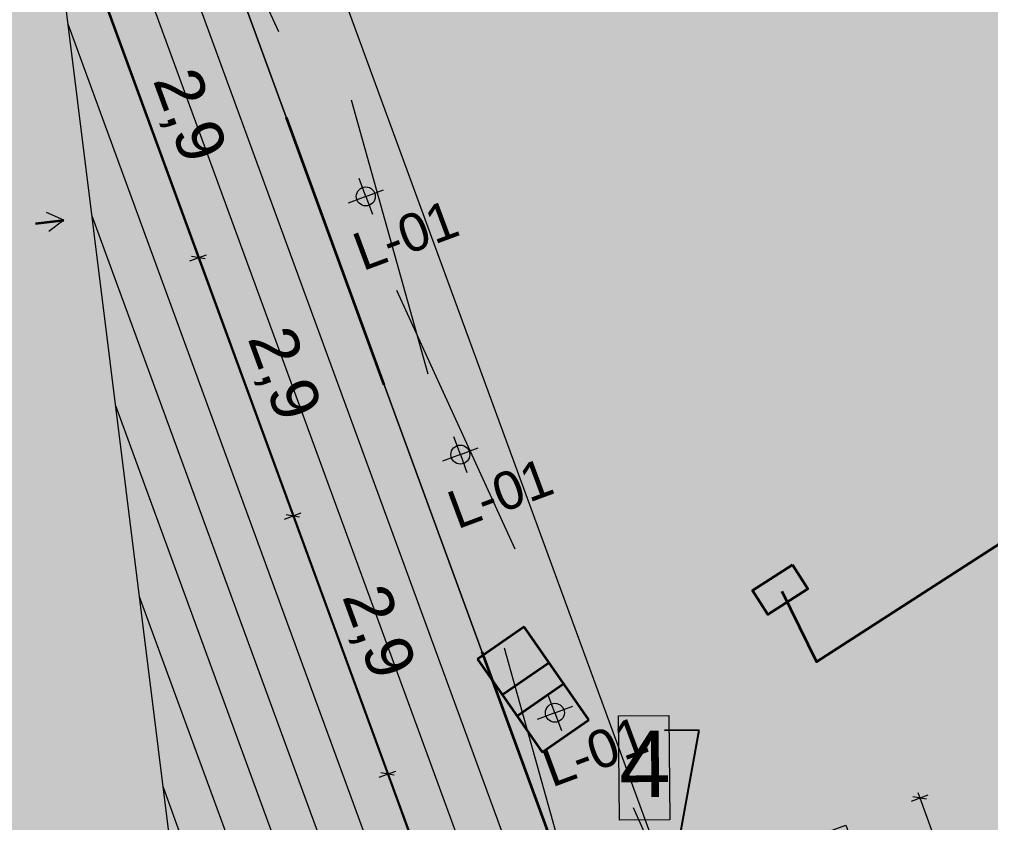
# Model space of a CAD drawing. Header units: millimetres. Extents: x 368386 to 861326, y -331222 to 250838.
# Drawn here: x 769509 to 779749, y -104836 to -96365 of the extents above; entities that cross this region are included whole.
import ezdxf

# ---------------------------------------------------------------- set-up
doc = ezdxf.new("R2010")
doc.units = ezdxf.units.MM
doc.header["$MEASUREMENT"] = 0
doc.linetypes.add('Katkoviiva', pattern=[6000, 3000, -3000])
doc.layers.add('_AR-välisvalgustid', color=7, linetype='Continuous')
for name, color, linetype, lineweight, true_color in [('_AR-välisvalgustid_Pen_No__3', 7, 'Continuous', 18, 0xff6600), ('New_       asendi fill_Pen_No__149', 7, 'Continuous', 25, 0x186722), ('New__AR-välisvalgustid_Pen_No__3', 7, 'Continuous', 18, 0xff6600)]:
    doc.layers.add(name, color=color, linetype=linetype, lineweight=lineweight, true_color=true_color)
for name, color, linetype, lineweight in [('_ASENDIPLAAN_Pen_No__1', 7, 'Continuous', 13), ('New_- Hidden_Pen_No__7', 7, 'Continuous', 35), ('New_2D Drafting - General_Pen_No__21', 7, 'Continuous', 35), ('New__ASENDIPLAAN_Pen_No__1', 7, 'Continuous', 13), ('New__ASENDIPLAAN_Pen_No__101', 252, 'Continuous', 13), ('New_ELRAJATISMP_Pen_No__7', 7, 'Continuous', 35), ('New_Shell - Roof_Pen_No__2', 8, 'Continuous', 15), ('New_Shell - Roof_Pen_No__22', 8, 'Continuous', 35)]:
    doc.layers.add(name, color=color, linetype=linetype, lineweight=lineweight)
doc.styles.add('GENERATED_STYLE_1', font='')
doc.styles.get('GENERATED_STYLE_1').set_extended_font_data('Arial')
doc.dimstyles.new('GENERATED_STYLE__1', dxfattribs={"dimtxt": 500, "dimasz": 95, "dimexe": 0.18, "dimexo": 0.0625, "dimgap": 0, "dimtad": 1, "dimdec": 1, "dimlfac": 0.001, "dimzin": 0, "dimdsep": 46, "dimtxsty": 'GENERATED_STYLE_1', "dimblk": 'ARROWHEAD_2', "dimblk1": 'ARROWHEAD_2', "dimblk2": 'ARROWHEAD_2', "dimcen": 0.09, "dimse1": 1, "dimse2": 1, "dimclrd": 256, "dimclre": 256, "dimclrt": 256, "dimadec": 0, "dimazin": 0, "dimtfac": 1, "dimtdec": 4, "dimtmove": 0, "dimatfit": 3, "dimfxl": 0, "dimtolj": 1, "dimtzin": 0, "dimarcsym": 0})
doc.dimstyles.new('GENERATED_STYLE__7', dxfattribs={"dimtxt": 0.18, "dimasz": 364.8, "dimexe": 0.18, "dimexo": 0.0625, "dimgap": 0, "dimtad": 0, "dimtih": 1, "dimtoh": 1, "dimdec": 4, "dimzin": 0, "dimdsep": 46, "dimcen": 0.09, "dimadec": 0, "dimazin": 0, "dimtfac": 1, "dimtdec": 4, "dimtmove": 0, "dimatfit": 3, "dimldrblk": 'ARROWHEAD_1', "dimfxl": 0, "dimtolj": 1, "dimtzin": 0, "dimarcsym": 0})

# ---------------------------------------------------------------- blocks, each defined once
blk = doc.blocks.new('*D20')
at = {"layer": '_AR-välisvalgustid_Pen_No__3', "color": 30, "linetype": 'Continuous', "lineweight": 18, "true_color": 0xff6600}
for p, q in [((778914, -104609), (779090, -104544)), ((778981, -104519), (779002, -104576)), ((779074, -104589), (778931, -104564)), ((779002, -104576), (780147, -107703)), ((780059, -107736), (780235, -107671)), ((780076, -107691), (780218, -107716)), ((780147, -107703), (780168, -107761))]:
    blk.add_line(p, q, dxfattribs=at)
at = {"layer": '_AR-välisvalgustid_Pen_No__3', "color": 30, "lineweight": 18, "true_color": 0xff6600, "insert": (779505, -105659), "char_height": 500, "attachment_point": 7, "rotation": 290.1088, "style": 'GENERATED_STYLE_1'}
blk.add_mtext('\\A1;{\\pql;\\fArial|b0|i0|c0|p34;3,3}', dxfattribs=at)
blk = doc.blocks.new('ARROWHEAD_2')
at = {"color": 0, "linetype": 'Continuous', "lineweight": 0}
for p, q in [((0, 0), (-1, 0)), ((-0.38, -0.66), (0.38, 0.66))]:
    blk.add_line(p, q, dxfattribs=at)
blk = doc.blocks.new('*D37')
at = {"layer": '_AR-välisvalgustid_Pen_No__3', "color": 30, "linetype": 'Continuous', "lineweight": 18, "true_color": 0xff6600}
for p, q in [((770309, -96187), (770486, -96123)), ((770469, -96167), (770326, -96143)), ((770376, -96098), (770397, -96155)), ((770397, -96155), (771395, -98878)), ((771307, -98910), (771483, -98846)), ((771466, -98891), (771323, -98866)), ((771395, -98878), (772392, -101601))]:
    blk.add_line(p, q, dxfattribs=at)
at = {"layer": '_AR-välisvalgustid_Pen_No__3', "color": 30, "lineweight": 18, "true_color": 0xff6600, "insert": (770826, -97036), "char_height": 500, "attachment_point": 7, "rotation": 290.1099, "style": 'GENERATED_STYLE_1'}
blk.add_mtext('\\A1;{\\pql;\\fArial|b0|i0|c0|p34;2,9}', dxfattribs=at)
blk = doc.blocks.new('*D38')
at = {"layer": '_AR-välisvalgustid_Pen_No__3', "color": 30, "linetype": 'Continuous', "lineweight": 18, "true_color": 0xff6600}
for p, q in [((771307, -98910), (771483, -98846)), ((771466, -98891), (771323, -98866)), ((771395, -98878), (772392, -101601)), ((772463, -101614), (772321, -101589))]:
    blk.add_line(p, q, dxfattribs=at)
at = {"layer": '_AR-välisvalgustid_Pen_No__3', "color": 30, "lineweight": 18, "true_color": 0xff6600, "insert": (771824, -99759), "char_height": 500, "attachment_point": 7, "rotation": 290.1099, "style": 'GENERATED_STYLE_1'}
blk.add_mtext('\\A1;{\\pql;\\fArial|b0|i0|c0|p34;2,9}', dxfattribs=at)
blk = doc.blocks.new('*D39')
at = {"layer": '_AR-välisvalgustid_Pen_No__3', "color": 30, "linetype": 'Continuous', "lineweight": 18, "true_color": 0xff6600}
for p, q in [((771395, -98878), (772392, -101601)), ((772304, -101634), (772480, -101569)), ((772463, -101614), (772321, -101589)), ((772392, -101601), (773389, -104325)), ((773460, -104337), (773318, -104312))]:
    blk.add_line(p, q, dxfattribs=at)
at = {"layer": '_AR-välisvalgustid_Pen_No__3', "color": 30, "lineweight": 18, "true_color": 0xff6600, "insert": (772821, -102482), "char_height": 500, "attachment_point": 7, "rotation": 290.1099, "style": 'GENERATED_STYLE_1'}
blk.add_mtext('\\A1;{\\pql;\\fArial|b0|i0|c0|p34;2,9}', dxfattribs=at)
blk = doc.blocks.new('*D40')
at = {"layer": '_AR-välisvalgustid_Pen_No__3', "color": 30, "linetype": 'Continuous', "lineweight": 18, "true_color": 0xff6600}
for p, q in [((772392, -101601), (773389, -104325)), ((773301, -104357), (773477, -104292)), ((773460, -104337), (773318, -104312)), ((773389, -104325), (774386, -107048)), ((774457, -107060), (774315, -107035)), ((774386, -107048), (775383, -109771))]:
    blk.add_line(p, q, dxfattribs=at)
at = {"layer": '_AR-välisvalgustid_Pen_No__3', "color": 30, "lineweight": 18, "true_color": 0xff6600, "insert": (773818, -105205), "char_height": 500, "attachment_point": 7, "rotation": 290.1099, "style": 'GENERATED_STYLE_1'}
blk.add_mtext('\\A1;{\\pql;\\fArial|b0|i0|c0|p34;2,9}', dxfattribs=at)
blk = doc.blocks.new('*D41')
at = {"layer": '_AR-välisvalgustid_Pen_No__3', "color": 30, "linetype": 'Continuous', "lineweight": 18, "true_color": 0xff6600}
for p, q in [((773389, -104325), (774386, -107048)), ((774298, -107080), (774474, -107016)), ((774457, -107060), (774315, -107035)), ((774386, -107048), (775383, -109771)), ((775295, -109803), (775471, -109739)), ((775454, -109783), (775312, -109759)), ((775383, -109771), (776380, -112494))]:
    blk.add_line(p, q, dxfattribs=at)
at = {"layer": '_AR-välisvalgustid_Pen_No__3', "color": 30, "lineweight": 18, "true_color": 0xff6600, "insert": (774815, -107929), "char_height": 500, "attachment_point": 7, "rotation": 290.1099, "style": 'GENERATED_STYLE_1'}
blk.add_mtext('\\A1;{\\pql;\\fArial|b0|i0|c0|p34;2,9}', dxfattribs=at)
blk = doc.blocks.new('ARROWHEAD_1')
at = {"color": 0, "linetype": 'Continuous', "lineweight": 0}
blk.add_line((0, 0), (-1, 0), dxfattribs=at)
blk.add_circle((0, 0), 0.25, dxfattribs=at)

msp = doc.modelspace()

# ---------------------------------------------------------------- hatches: boundary and pattern name
at = {"layer": 'New_       asendi fill_Pen_No__149', "linetype": 'Continuous', "lineweight": 0, "true_color": 0x061908}
h = msp.add_hatch(color=98, dxfattribs=at)
h.paths.add_polyline_path([(802345.63, -38322.05), (677945.63, -100972.05), (697685.63, -113562.05), (725141.88, -157386.04), (747105.63, -214022.05), (773035.63, -233162.05), (849485.63, -225922.05), (847735.63, -145332.05)])
h.paths.add_polyline_path([(757638.71, -147399.28, -0.00065641), (757597.25, -147430.15)], flags=0)
h.paths.add_polyline_path([(781623.18, -112523.26, 0.05995559), (781750.4, -112778.31, 0.78516634), (783932.82, -111999.14, 0.05995559), (783869.75, -111721.19, 1)], flags=0)
at = {"layer": 'New__ASENDIPLAAN_Pen_No__101', "linetype": 'Continuous', "lineweight": 13}
for points in [[(762239.08, -81717.81), (759611.29, -87345.14), (771498.76, -92895.53), (772187.94, -93217.31), (772005.84, -93611.02), (776372.99, -105539.15), (778222.9, -104861.85), (780292.6, -110514.88), (781662.75, -110013.24), (785091.1, -108758.05), (783999.19, -105775.66), (783017.97, -103095.63), (783130.65, -103054.37), (779943.59, -94349.46), (783866.08, -92913.34), (784296.5, -91991.61), (779628.71, -89811.91), (779628.53, -89812.28), (777919.36, -89019.04), (777960.76, -88927.06), (777182.11, -88562.83), (774880.24, -87486.09), (774828.58, -87596.7), (770479.41, -85565.77)], [(783718.69, -109260.52), (783855.68, -110275.28), (777844.27, -112476.19), (770992.45, -93762.71), (760952.15, -89074.23), (761375.02, -88168.65), (772187.94, -93217.31), (772005.84, -93611.02), (776372.99, -105539.15), (778222.9, -104861.85), (780292.6, -110514.88)]]:
    msp.add_hatch(color=252, dxfattribs=at).paths.add_polyline_path(points)
h = msp.add_hatch(dxfattribs=at)
h.set_pattern_fill('Plank_Floor_0001', color=252, style=0, pattern_type=2)
h.set_pattern_definition([(110.11, (774188.2, -102490.83), (428.2, 156.783), [])])
h.paths.add_polyline_path([(770992.45, -93762.71), (777844.27, -112476.19), (783855.68, -110275.28), (783718.69, -109260.52), (783818.56, -109223.95), (784162.38, -110162.98), (785351.96, -113411.93), (777782.36, -116183.49), (771148.8, -105442.4), (769609.72, -93117.03)])

# ---------------------------------------------------------------- linework, layer by layer
at = {"layer": '_ASENDIPLAAN_Pen_No__1', "color": 7, "linetype": 'Continuous', "lineweight": 13, "flags": 128}
msp.add_lwpolyline([(775827.05, -103709.58), (776358.23, -103705.3), (776367.08, -104805.28), (775835.9, -104809.55)], close=True, dxfattribs=at)
at = {"layer": 'New_- Hidden_Pen_No__7', "color": 7, "linetype": 'Continuous', "lineweight": 35, "flags": 128}
msp.add_lwpolyline([(777546.63, -102394.05), (777913.51, -103140.54), (782109.12, -100434.25)], dxfattribs=at)
msp.add_lwpolyline([(777661.21, -102118.31), (777823.11, -102370.87), (777402.17, -102640.7), (777240.27, -102388.14)], close=True, dxfattribs=at)
at = {"layer": 'New_2D Drafting - General_Pen_No__21', "color": 7, "linetype": 'Katkoviiva', "lineweight": 35}
for points in [[(783718.69, -109260.52), (783855.68, -110275.28), (781799.72, -111027.93), (777844.27, -112476.19), (775418.6, -105851.3), (770992.57, -93763.06)], [(783720.22, -109259.83), (783886.17, -110263.99), (781799.72, -111027.93), (777844.27, -112476.19), (775418.6, -105851.3), (770992.57, -93763.06)]]:
    msp.add_lwpolyline(points, dxfattribs=at)
at = {"layer": 'New__AR-välisvalgustid_Pen_No__3', "color": 30, "linetype": 'Continuous', "lineweight": 18, "true_color": 0xff6600}
for p, q in [((773161.29, -98231.31), (773091.53, -98043.87)), ((773161.29, -98231.31), (773348.73, -98161.56)), ((773161.29, -98231.31), (772973.85, -98301.07)), ((773161.29, -98231.31), (773231.04, -98418.75)), ((774158.32, -100954.53), (774088.57, -100767.09)), ((774158.32, -100954.53), (773970.88, -101024.29)), ((774158.32, -100954.53), (774345.76, -100884.78)), ((774158.32, -100954.53), (774228.07, -101141.97)), ((775155.35, -103677.75), (775085.6, -103490.31)), ((775155.35, -103677.75), (775342.79, -103608)), ((775155.35, -103677.75), (774967.91, -103747.51)), ((775155.35, -103677.75), (775225.1, -103865.19))]:
    msp.add_line(p, q, dxfattribs=at)
for centre in [(773161.29, -98231.31), (774158.32, -100954.53), (775155.35, -103677.75)]:
    msp.add_circle(centre, 100, dxfattribs=at)
at = {"layer": 'New__ASENDIPLAAN_Pen_No__1', "color": 7, "linetype": 'Katkoviiva', "lineweight": 13}
for p, q in [((775430.65, -105884.19), (772005.84, -93611.02)), ((770992.45, -93762.71), (776372.99, -105539.15))]:
    msp.add_line(p, q, dxfattribs=at)
at = {"layer": 'New__ASENDIPLAAN_Pen_No__1', "color": 7, "linetype": 'Continuous', "lineweight": 13, "flags": 128}
for points in [[(762239.08, -81717.81), (759611.29, -87345.14), (771498.76, -92895.53), (772187.94, -93217.31), (772005.84, -93611.02), (776372.99, -105539.15), (778222.9, -104861.85), (780292.6, -110514.88), (781662.75, -110013.24), (785091.1, -108758.05), (783999.19, -105775.66), (783017.97, -103095.63), (783130.65, -103054.37), (779943.59, -94349.46), (783866.08, -92913.34), (784296.5, -91991.61), (779628.71, -89811.91), (779628.53, -89812.28), (777919.36, -89019.04), (777960.76, -88927.06), (777182.11, -88562.83), (774880.24, -87486.09), (774828.58, -87596.7), (770479.41, -85565.77)], [(783718.69, -109260.52), (783855.68, -110275.28), (777844.27, -112476.19), (770992.45, -93762.71), (760952.15, -89074.23), (761375.02, -88168.65), (772187.94, -93217.31), (772005.84, -93611.02), (776372.99, -105539.15), (778222.9, -104861.85), (780292.6, -110514.88)], [(770992.45, -93762.71), (777844.27, -112476.19), (783855.68, -110275.28), (783718.69, -109260.52), (783818.56, -109223.95), (784162.38, -110162.98), (785351.96, -113411.93), (777782.36, -116183.49), (771148.8, -105442.4), (769609.72, -93117.03)]]:
    msp.add_lwpolyline(points, close=True, dxfattribs=at)
at = {"layer": 'New_ELRAJATISMP_Pen_No__7', "color": 7, "linetype": 'Continuous', "lineweight": 35}
for p, q in [((774830.82, -102770.27), (774340.69, -103110.91)), ((775512.56, -103751.19), (774830.82, -102770.27)), ((774340.69, -103110.91), (775022.43, -104091.83)), ((775094.22, -103149.26), (774604.09, -103489.91)), ((775249.16, -103372.2), (774759.03, -103712.84)), ((775022.43, -104091.83), (775512.56, -103751.19))]:
    msp.add_line(p, q, dxfattribs=at)
at = {"layer": 'New_Shell - Roof_Pen_No__2', "color": 8, "linetype": 'Continuous', "lineweight": 15}
for q in [(769793.02, -98402.68), (769817.87, -98601.13)]:
    msp.add_line((769977.31, -98480.39), q, dxfattribs=at)
at = {"layer": 'New_Shell - Roof_Pen_No__22', "color": 8, "linetype": 'Continuous', "lineweight": 35}
msp.add_line((769679.63, -98517.66), (769977.31, -98480.39), dxfattribs=at)

# ---------------------------------------------------------------- texts
at = {"layer": '_ASENDIPLAAN_Pen_No__1', "color": 7, "linetype": 'Continuous', "lineweight": 13, "insert": (775828.33, -103869.57), "char_height": 700, "attachment_point": 1, "rotation": 0.461195, "style": 'GENERATED_STYLE_1'}
msp.add_mtext('\\A1;{\\pql;\\fArial|b0|i0|c0|p34;4}', dxfattribs=at)
at = {"layer": 'New__AR-välisvalgustid_Pen_No__3', "color": 30, "linetype": 'Continuous', "lineweight": 18, "true_color": 0xff6600, "char_height": 400, "attachment_point": 2, "rotation": 20.411972, "style": 'GENERATED_STYLE_1'}
for insert in [(773512.09, -98451.76), (774509.12, -101174.98), (775506.15, -103898.2)]:
    msp.add_mtext('\\A1;{\\pqc;\\fArial|b0|i0|c0|p34;L\\fArial|b0|i0|c0|p34;-01}', dxfattribs=dict(at, insert=insert))

# ---------------------------------------------------------------- dimensions: what is measured, and where the dimension line sits
at = {"layer": '_AR-välisvalgustid', "color": 30, "linetype": 'Continuous', "lineweight": 18, "true_color": 0xff6600}
for base, p1, p2, angle, picture, middle, turn in [((771394.56, -98878.19), (772164.26, -95508.09), (773161.29, -98231.31), 290.109877, '*D37', (771218.98, -97380.66), 290.109877), ((772391.65, -101601.39), (773161.29, -98231.31), (774158.32, -100954.53), 290.109877, '*D38', (772216.06, -100103.86), 290.109877), ((773388.73, -104324.59), (774158.32, -100954.53), (775155.35, -103677.75), 290.109877, '*D39', (773213.14, -102827.06), 290.109877), ((774385.81, -107047.79), (775155.35, -103677.75), (776152.38, -106400.97), 290.109877, '*D40', (774210.22, -105550.26), 290.109877), ((775382.89, -109770.99), (776152.38, -106400.97), (777149.41, -109124.19), 290.109877, '*D41', (775207.31, -108273.46), 290.109877), ((780147.32, -107703.45), (778222.9, -104861.85), (779367.77, -107988.86), 290.10881, '*D20', (779897.84, -106004.03), 290.10881)]:
    dim = msp.add_linear_dim(base=base, p1=p1, p2=p2, angle=angle, dimstyle='GENERATED_STYLE__1', dxfattribs=at)
    dim.commit()
    dim.dimension.update_dxf_attribs({"geometry": picture, "text_midpoint": middle, "dimtype": 160, "text_rotation": turn})

# ---------------------------------------------------------------- leaders
at = {"layer": '_ASENDIPLAAN_Pen_No__1', "color": 7, "linetype": 'Continuous', "lineweight": 13, "annotation_type": 0, "has_hookline": 1, "hookline_direction": 1, "text_width": 483.7, "horizontal_direction": (0.999968, 0.008049, 0)}
msp.add_leader([(776372.99, -105539.15), (776676.81, -103862.74), (776312.02, -103865.68)], dimstyle='GENERATED_STYLE__7', dxfattribs=at)

doc.saveas('drawing.dxf')
